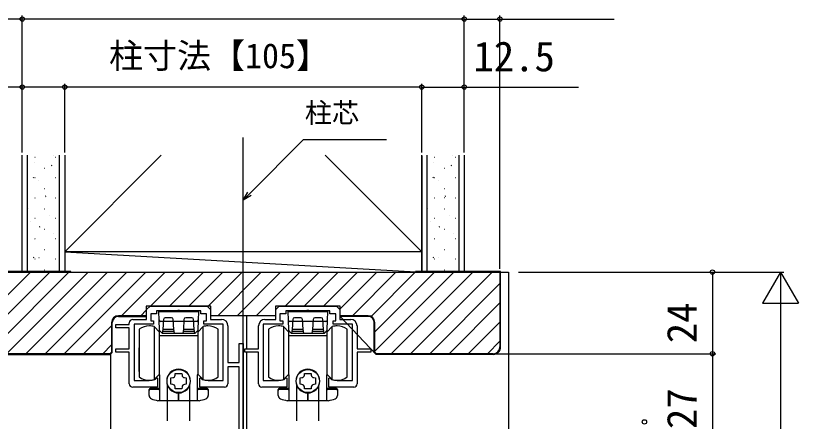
# Model space of a CAD drawing. Units: millimetres, scale not verified. Extents: x -525 to 525, y -783 to 779.
# Drawn here: x -403.9 to -173.8, y 454.9 to 574.1 of the extents above; entities that cross this region are included whole.
import ezdxf
from ezdxf.enums import TextEntityAlignment as Align

# ---------------------------------------------------------------- set-up
doc = ezdxf.new("R2010")
doc.units = ezdxf.units.MM
doc.header["$LTSCALE"] = 4
for name, color, linetype in [('0-3_YKK_11', 7, 'Continuous'), ('0-4_YKK_12', 2, 'Continuous'), ('0-5_YKK_13', 4, 'Continuous'), ('0-7_YKK_D', 6, 'Continuous'), ('0-9_YSS_K', 3, 'Continuous'), ('0-A_YSS_KE', 3, 'Continuous')]:
    doc.layers.add(name, color=color, linetype=linetype)
doc.styles.add('ＭＳ ゴシック', font='')
doc.styles.get('ＭＳ ゴシック').set_extended_font_data('MS Gothic')

msp = doc.modelspace()

# ---------------------------------------------------------------- linework, layer by layer
at = {"layer": '0-3_YKK_11'}
msp.add_line((-337, 477.703), (-337, 448.303), dxfattribs=at)
for points in [[(-369.5, 484.803), (-365.4, 484.803), (-365.4, 487.703), (-364.4, 488.703), (-347.6, 488.703), (-346.6, 487.703), (-346.6, 484.803), (-343.4, 484.803)], [(-330.6, 484.803), (-327.4, 484.803), (-327.4, 487.703), (-326.4, 488.703)], [(-326.4, 488.703), (-309.6, 488.703), (-308.6, 487.703), (-308.6, 484.803), (-305.4, 484.803)], [(-347.35, 466.903), (-342.9, 466.903), (-342.9, 483.403), (-348.6, 483.403), (-348.6, 484.403), (-347.8, 484.403), (-347.8, 486.403), (-349.5, 486.403), (-349.5, 487.303), (-355.542, 487.303), (-355.725, 487.423), (-356.275, 487.423), (-356.458, 487.303), (-362.5, 487.303), (-362.5, 486.403), (-364.2, 486.403), (-364.2, 484.403), (-363.4, 484.403), (-363.4, 483.403), (-369.1, 483.403), (-369.1, 466.903), (-364.65, 466.903)], [(-309.35, 466.903), (-304.9, 466.903), (-304.9, 483.403), (-310.6, 483.403), (-310.6, 484.403), (-309.8, 484.403), (-309.8, 486.403), (-311.5, 486.403), (-311.5, 487.303), (-317.542, 487.303), (-317.725, 487.423), (-318.275, 487.423), (-318.458, 487.303), (-324.5, 487.303), (-324.5, 486.403), (-326.2, 486.403), (-326.2, 484.403), (-325.4, 484.403), (-325.4, 483.403), (-331.1, 483.403), (-331.1, 466.903), (-326.65, 466.903)], [(-370.5, 465.903), (-370.5, 475.203), (-374.5, 475.203), (-374.5, 476.203), (-370.5, 476.203), (-370.5, 482.303), (-374.5, 482.303), (-374.5, 483.303), (-370.5, 483.303), (-370.5, 483.803)], [(-341.5, 482.903), (-341.5, 472.103), (-338.2, 472.103), (-338.2, 477.703), (-337, 477.703)], [(-332.5, 465.903), (-332.5, 475.203), (-336.5, 475.203), (-336.5, 476.203), (-332.5, 476.203), (-332.5, 482.903)], [(-303.5, 482.903), (-303.5, 476.203), (-299.5, 476.203), (-299.5, 475.203), (-303.5, 475.203), (-303.5, 465.903)], [(-338.2, 448.303), (-338.2, 470.903), (-341.5, 470.903), (-341.5, 465.903)], [(-362.965, 467.168), (-362.845, 467.241), (-362.447, 467.639), (-362.2, 467.537), (-362.2, 464.903), (-369.5, 464.903)], [(-342.5, 464.903), (-349.8, 464.903), (-349.8, 467.537), (-349.553, 467.639), (-349.155, 467.241), (-349.035, 467.168)], [(-324.965, 467.168), (-324.845, 467.241), (-324.447, 467.639), (-324.2, 467.537), (-324.2, 464.903), (-331.5, 464.903)], [(-304.5, 464.903), (-311.8, 464.903), (-311.8, 467.537), (-311.553, 467.639), (-311.155, 467.241), (-311.035, 467.168)]]:
    msp.add_lwpolyline(points, dxfattribs=at)
for centre, radius, start, end in [((-369.5, 483.803), 1, 90.00001, 179.99999), ((-343.4, 482.903), 1.9, 0.00001, 89.99999), ((-330.6, 482.903), 1.9, 90.00001, 179.99999), ((-305.4, 482.903), 1.9, 0.00001, 89.99999), ((-369.5, 465.903), 1, 180.00001, 269.99999), ((-364.65, 472.403), 5.5, 270, 287.83761), ((-347.35, 472.403), 5.5, 252.16239, 270), ((-342.5, 465.903), 1, 270.00001, 359.99999), ((-331.5, 465.903), 1, 180.00001, 269.99999), ((-326.65, 472.403), 5.5, 270, 287.83761), ((-309.35, 472.403), 5.5, 252.16239, 270), ((-304.5, 465.903), 1, 270.00001, 359.99999)]:
    msp.add_arc(centre, radius, start, end, dxfattribs=at)
at = {"layer": '0-4_YKK_12'}
for p, q in [((-337, 170.84), (-337, 538.257)), ((-415, 498.703), (-259, 498.703)), ((-259, 498.703), (-259, 329.103)), ((-336, 485.903), (-336, 476.203)), ((-376, 474.903), (-376, 329.103)), ((-336, 475.203), (-336, 329.103))]:
    msp.add_line(p, q, dxfattribs=at)
at = {"layer": '0-5_YKK_13'}
for p, q in [((-361.9, 487.003), (-361.6, 487.303)), ((-361.9, 487.003), (-361.82, 484.703)), ((-356, 487.303), (-361.6, 487.303)), ((-350.4, 487.303), (-356, 487.303)), ((-350.4, 487.303), (-350.1, 487.003)), ((-323.9, 487.003), (-323.6, 487.303)), ((-323.9, 487.003), (-323.82, 484.703)), ((-318, 487.303), (-323.6, 487.303)), ((-312.4, 487.303), (-318, 487.303)), ((-312.4, 487.303), (-312.1, 487.003)), ((-361.82, 484.703), (-361.711, 481.603)), ((-356, 484.203), (-361.319, 484.203)), ((-360.421, 484.825), (-360.6, 481.803)), ((-358.078, 485.303), (-359.922, 485.303)), ((-357.4, 481.803), (-357.579, 484.825)), ((-350.681, 484.203), (-356, 484.203)), ((-354.421, 484.825), (-354.6, 481.803)), ((-352.078, 485.303), (-353.922, 485.303)), ((-351.4, 481.803), (-351.579, 484.825)), ((-350.289, 481.603), (-350.18, 484.703)), ((-323.82, 484.703), (-323.711, 481.603)), ((-318, 484.203), (-323.319, 484.203)), ((-322.421, 484.825), (-322.6, 481.803)), ((-320.078, 485.303), (-321.922, 485.303)), ((-319.4, 481.803), (-319.579, 484.825)), ((-312.681, 484.203), (-318, 484.203)), ((-316.421, 484.825), (-316.6, 481.803)), ((-314.078, 485.303), (-315.922, 485.303)), ((-313.4, 481.803), (-313.579, 484.825)), ((-312.289, 481.603), (-312.18, 484.703)), ((-367.6, 481.904), (-367.6, 474.904)), ((-363.2, 482.704), (-361.6, 481.104)), ((-363.2, 482.704), (-363.2, 467.104)), ((-360.883, 480.803), (-361.711, 481.603)), ((-361.6, 468.704), (-361.6, 481.104)), ((-357.3, 481.303), (-360.7, 481.303)), ((-354.6, 481.803), (-354.8, 480.803)), ((-351.3, 481.303), (-354.7, 481.303)), ((-351.4, 481.803), (-354.6, 481.803)), ((-351.2, 480.803), (-351.4, 481.803)), ((-350.289, 481.603), (-351.117, 480.803)), ((-350.4, 481.104), (-348.8, 482.704)), ((-350.4, 481.104), (-350.4, 468.704)), ((-348.8, 467.104), (-348.8, 482.704)), ((-344.4, 474.904), (-344.4, 481.904)), ((-329.6, 481.904), (-329.6, 474.904)), ((-325.2, 482.704), (-323.6, 481.104)), ((-325.2, 482.704), (-325.2, 467.104)), ((-322.883, 480.803), (-323.711, 481.603)), ((-323.6, 468.704), (-323.6, 481.104)), ((-319.3, 481.303), (-322.7, 481.303)), ((-316.6, 481.803), (-316.8, 480.803)), ((-313.3, 481.303), (-316.7, 481.303)), ((-313.4, 481.803), (-316.6, 481.803)), ((-313.2, 480.803), (-313.4, 481.803)), ((-312.289, 481.603), (-313.117, 480.803)), ((-312.4, 481.104), (-310.8, 482.704)), ((-312.4, 481.104), (-312.4, 468.704)), ((-310.8, 467.104), (-310.8, 482.704)), ((-306.4, 474.904), (-306.4, 481.904)), ((-356, 479.954), (-361.6, 479.954)), ((-356, 480.803), (-354.791, 480.803)), ((-350.4, 479.954), (-356, 479.954)), ((-354.791, 480.803), (-351.117, 480.803)), ((-318, 479.954), (-323.6, 479.954)), ((-318, 480.803), (-316.791, 480.803)), ((-312.4, 479.954), (-318, 479.954)), ((-316.791, 480.803), (-313.117, 480.803)), ((-367.6, 469.503), (-367.6, 476.503)), ((-367.6, 474.904), (-367.6, 467.904)), ((-344.4, 467.904), (-344.4, 474.904)), ((-329.6, 474.904), (-329.6, 467.904)), ((-306.4, 467.904), (-306.4, 474.904)), ((-361.6, 468.704), (-363.2, 467.104)), ((-357.008, 468.449), (-356.97, 468.954)), ((-348.8, 467.104), (-350.4, 468.704)), ((-323.6, 468.704), (-325.2, 467.104)), ((-319.008, 468.449), (-318.97, 468.954)), ((-310.8, 467.104), (-312.4, 468.704)), ((-359.25, 455.004), (-359.25, 465.405)), ((-352.75, 455.004), (-352.75, 465.405)), ((-321.25, 455.004), (-321.25, 465.405)), ((-314.75, 455.004), (-314.75, 465.405)), ((-364.7, 462.422), (-364.7, 464.204)), ((-361.8, 464.504), (-364.4, 464.504)), ((-361.8, 464.204), (-364.4, 464.204)), ((-356, 463.204), (-356, 460.904)), ((-356, 460.904), (-356, 463.204)), ((-347.6, 464.504), (-350.2, 464.504)), ((-347.6, 464.204), (-350.2, 464.204)), ((-347.3, 464.204), (-347.3, 462.422)), ((-326.7, 462.422), (-326.7, 464.204)), ((-323.8, 464.504), (-326.4, 464.504)), ((-323.8, 464.204), (-326.4, 464.204)), ((-318, 463.204), (-318, 460.904)), ((-318, 460.904), (-318, 463.204)), ((-309.6, 464.504), (-312.2, 464.504)), ((-309.6, 464.204), (-312.2, 464.204)), ((-309.3, 464.204), (-309.3, 462.422)), ((-356, 460.904), (-362.078, 460.904)), ((-349.922, 460.904), (-356, 460.904)), ((-318, 460.904), (-324.078, 460.904)), ((-311.922, 460.904), (-318, 460.904))]:
    msp.add_line(p, q, dxfattribs=at)
for points in [[(-350.18, 484.703), (-350.1, 487.003), (-361.9, 487.003)], [(-312.18, 484.703), (-312.1, 487.003), (-323.9, 487.003)], [(-357.2, 480.803), (-357.4, 481.803), (-360.6, 481.803), (-360.8, 480.803)], [(-319.2, 480.803), (-319.4, 481.803), (-322.6, 481.803), (-322.8, 480.803)], [(-360.883, 480.803), (-357.209, 480.803), (-356, 480.803)], [(-322.883, 480.803), (-319.209, 480.803), (-318, 480.803)], [(-361.5, 460.904), (-361.5, 468.504), (-361.8, 468.504)], [(-357.745, 465.695), (-358.25, 465.734), (-358.25, 467.674), (-357.745, 467.712)], [(-356.97, 468.954), (-355.03, 468.954), (-354.992, 468.449)], [(-354.255, 467.712), (-353.75, 467.674), (-353.75, 465.734), (-354.255, 465.695)], [(-350.2, 468.504), (-350.5, 468.504), (-350.5, 460.904)], [(-323.5, 460.904), (-323.5, 468.504), (-323.8, 468.504)], [(-319.745, 465.695), (-320.25, 465.734), (-320.25, 467.674), (-319.745, 467.712)], [(-318.97, 468.954), (-317.03, 468.954), (-316.992, 468.449)], [(-316.255, 467.712), (-315.75, 467.674), (-315.75, 465.734), (-316.255, 465.695)], [(-312.2, 468.504), (-312.5, 468.504), (-312.5, 460.904)], [(-354.992, 464.958), (-355.03, 464.454), (-356.97, 464.454), (-357.008, 464.958)], [(-316.992, 464.958), (-317.03, 464.454), (-318.97, 464.454), (-319.008, 464.958)]]:
    msp.add_lwpolyline(points, dxfattribs=at)
for centre in [(-356, 466.704), (-318, 466.704)]:
    msp.add_circle(centre, 3.4, dxfattribs=at)
for centre, radius, start, end in [((-361.319, 484.703), 0.5, 182, 270), ((-359.922, 484.803), 0.5, 90, 177.4552), ((-358.078, 484.803), 0.5, 2.5448, 90), ((-353.922, 484.803), 0.5, 90, 177.4552), ((-352.078, 484.803), 0.5, 2.5448, 90), ((-350.681, 484.703), 0.5, 270, 358), ((-323.319, 484.703), 0.5, 182, 270), ((-321.922, 484.803), 0.5, 90, 177.4552), ((-320.078, 484.803), 0.5, 2.5448, 90), ((-315.922, 484.803), 0.5, 90, 177.4552), ((-314.078, 484.803), 0.5, 2.5448, 90), ((-312.681, 484.703), 0.5, 270, 358), ((-364.6, 477.904), 5, 90, 126.8699), ((-364.6, 477.904), 5, 73.7398, 90), ((-347.4, 477.904), 5, 90, 106.2602), ((-347.4, 477.904), 5, 53.1301, 90), ((-326.6, 477.904), 5, 90, 126.8699), ((-326.6, 477.904), 5, 73.7398, 90), ((-309.4, 477.904), 5, 90, 106.2602), ((-309.4, 477.904), 5, 53.1301, 90), ((-356, 466.704), 3.5, 90, 270), ((-356, 466.704), 3.5, 270, 90), ((-318, 466.704), 3.5, 90, 270), ((-318, 466.704), 3.5, 270, 90), ((-364.6, 471.904), 5, 233.1301, 270), ((-357.806, 468.51), 0.8, 274.33284, 355.66716), ((-354.194, 468.51), 0.8, 184.33284, 265.66716), ((-347.4, 471.904), 5, 270, 306.8699), ((-326.6, 471.904), 5, 233.1301, 270), ((-319.806, 468.51), 0.8, 274.33284, 355.66716), ((-316.194, 468.51), 0.8, 184.33284, 265.66716), ((-309.4, 471.904), 5, 270, 306.8699), ((-364.6, 471.904), 5, 270, 286.2602), ((-357.806, 464.898), 0.8, 4.33284, 85.66716), ((-354.194, 464.898), 0.8, 94.33284, 175.66716), ((-347.4, 471.904), 5, 253.7398, 270), ((-326.6, 471.904), 5, 270, 286.2602), ((-319.806, 464.898), 0.8, 4.33284, 85.66716), ((-316.194, 464.898), 0.8, 94.33284, 175.66716), ((-309.4, 471.904), 5, 253.7398, 270), ((-364.4, 464.204), 0.3, 90, 180), ((-364.4, 463.904), 0.3, 90, 180), ((-361.8, 464.804), 0.3, 270, 0), ((-361.8, 464.504), 0.3, 270, 0), ((-350.2, 464.804), 0.3, 180, 270), ((-350.2, 464.504), 0.3, 180, 270), ((-347.6, 464.204), 0.3, 0, 90), ((-347.6, 463.904), 0.3, 0, 90), ((-326.4, 464.204), 0.3, 90, 180), ((-326.4, 463.904), 0.3, 90, 180), ((-323.8, 464.804), 0.3, 270, 0), ((-323.8, 464.504), 0.3, 270, 0), ((-312.2, 464.804), 0.3, 180, 270), ((-312.2, 464.504), 0.3, 180, 270), ((-309.6, 464.204), 0.3, 0, 90), ((-309.6, 463.904), 0.3, 0, 90), ((-363.7, 462.422), 1, 180, 251.28667), ((-356, 485.154), 25, 251.28667, 255.93013), ((-356, 485.154), 25, 284.06987, 288.71333), ((-348.3, 462.422), 1, 288.71333, 0), ((-325.7, 462.422), 1, 180, 251.28667), ((-318, 485.154), 25, 251.28667, 255.93013), ((-318, 485.154), 25, 284.06987, 288.71333), ((-310.3, 462.422), 1, 288.71333, 0)]:
    msp.add_arc(centre, radius, start, end, dxfattribs=at)
at = {"layer": '0-7_YKK_D'}
for p, q in [((-402, 533.881), (-402, 574.074)), ((-272, 533.881), (-272, 574.074)), ((-261.5, 499.703), (-261.5, 574.074)), ((-272, 573.074), (-402, 573.074)), ((-402, 534.074), (-402, 554.074)), ((-389.5, 534.074), (-389.5, 554.074)), ((-389.5, 533.881), (-389.5, 554.074)), ((-284.5, 553.074), (-389.5, 553.074)), ((-284.5, 534.074), (-284.5, 554.074)), ((-284.5, 533.881), (-284.5, 554.074)), ((-272, 534.074), (-272, 554.074)), ((-256, 498.703), (-198, 498.703)), ((-255, 498.703), (-178, 498.703)), ((-199, 498.703), (-199, 474.703)), ((-179, 498.703), (-184.25, 489.61)), ((-179, 498.703), (-173.75, 489.61)), ((-179, 498.703), (-179, 480.517)), ((-184.25, 489.61), (-173.75, 489.61)), ((-179, 488.203), (-179, 209.003)), ((-262.5, 474.703), (-198, 474.703)), ((-256, 474.703), (-198, 474.703)), ((-199, 474.703), (-199, 447.703))]:
    msp.add_line(p, q, dxfattribs=at)
for points in [[(-402, 573.074), (-412.5, 573.074), (-446.05, 573.074)], [(-272, 573.074), (-261.5, 573.074), (-227.95, 573.074)], [(-389.5, 553.074), (-402, 553.074), (-435.55, 553.074)], [(-284.5, 553.074), (-272, 553.074), (-238.45, 553.074)], [(-337, 519.868), (-335.197, 521.671), (-319.235, 537.632), (-294.843, 537.632)], [(-334.714, 521.188), (-337, 519.868), (-335.68, 522.154)]]:
    msp.add_lwpolyline(points, dxfattribs=at)
for centre in [(-402, 573.074), (-402, 573.074), (-272, 573.074), (-272, 573.074), (-261.5, 573.074), (-402, 553.074), (-389.5, 553.074), (-389.5, 553.074), (-284.5, 553.074), (-284.5, 553.074), (-272, 553.074), (-199, 498.703), (-199, 474.703), (-199, 474.703), (-219, 454.703)]:
    msp.add_circle(centre, 0.637, dxfattribs=at)
at = {"layer": '0-9_YSS_K'}
for p, q in [((-402, 498.703), (-402, 533.074)), ((-400.5, 533.074), (-400.5, 498.703)), ((-398.29, 532.464), (-398.19, 532.464)), ((-392.931, 532.834), (-392.912, 532.84)), ((-392.21, 532.464), (-392.11, 532.464)), ((-391, 498.703), (-391, 533.074)), ((-389.5, 533.074), (-389.5, 498.703)), ((-389.5, 504.703), (-361.129, 533.074)), ((-284.5, 504.703), (-312.871, 533.074)), ((-284.5, 498.703), (-284.5, 533.074)), ((-283, 533.074), (-283, 498.703)), ((-280.79, 532.464), (-280.69, 532.464)), ((-275.431, 532.834), (-275.412, 532.84)), ((-274.71, 532.464), (-274.61, 532.464)), ((-273.5, 498.703), (-273.5, 533.074)), ((-272, 533.074), (-272, 498.703)), ((-398.417, 530.891), (-398.399, 530.898)), ((-393.346, 530.018), (-393.179, 530.128)), ((-280.917, 530.891), (-280.899, 530.898)), ((-275.846, 530.018), (-275.679, 530.128)), ((-395.44, 529.234), (-395.34, 529.234)), ((-277.94, 529.234), (-277.84, 529.234)), ((-398.725, 526.458), (-398.558, 526.568)), ((-398.29, 526.484), (-398.19, 526.484)), ((-397.22, 525.633), (-397.201, 525.64)), ((-392.21, 526.484), (-392.11, 526.484)), ((-281.225, 526.458), (-281.058, 526.568)), ((-280.79, 526.484), (-280.69, 526.484)), ((-279.72, 525.633), (-279.701, 525.64)), ((-274.71, 526.484), (-274.61, 526.484)), ((-395.44, 523.254), (-395.34, 523.254)), ((-277.94, 523.254), (-277.84, 523.254)), ((-398.29, 520.504), (-398.19, 520.504)), ((-395.268, 520.643), (-395.249, 520.649)), ((-395.115, 521.011), (-394.948, 521.122)), ((-392.21, 520.504), (-392.11, 520.504)), ((-280.79, 520.504), (-280.69, 520.504)), ((-277.768, 520.643), (-277.749, 520.649)), ((-277.615, 521.011), (-277.448, 521.122)), ((-274.71, 520.504), (-274.61, 520.504)), ((-400.494, 517.451), (-400.327, 517.562)), ((-395.44, 517.274), (-395.34, 517.274)), ((-282.994, 517.451), (-282.827, 517.562)), ((-277.94, 517.274), (-277.84, 517.274)), ((-399.556, 513.442), (-399.537, 513.449)), ((-398.29, 514.524), (-398.19, 514.524)), ((-393.976, 515.418), (-393.957, 515.425)), ((-392.21, 514.524), (-392.11, 514.524)), ((-282.056, 513.442), (-282.037, 513.449)), ((-280.79, 514.524), (-280.69, 514.524)), ((-276.476, 515.418), (-276.457, 515.425)), ((-274.71, 514.524), (-274.61, 514.524)), ((-396.884, 512.005), (-396.717, 512.115)), ((-395.44, 511.294), (-395.34, 511.294)), ((-279.384, 512.005), (-279.217, 512.115)), ((-277.94, 511.294), (-277.84, 511.294)), ((-392.778, 510.16), (-392.759, 510.167)), ((-275.278, 510.16), (-275.259, 510.167)), ((-398.29, 508.544), (-398.19, 508.544)), ((-398.264, 508.218), (-398.245, 508.224)), ((-392.21, 508.544), (-392.11, 508.544)), ((-280.79, 508.544), (-280.69, 508.544)), ((-280.764, 508.218), (-280.745, 508.224)), ((-274.71, 508.544), (-274.61, 508.544)), ((-395.44, 505.314), (-395.34, 505.314)), ((-284.5, 504.703), (-389.5, 504.703)), ((-277.94, 505.314), (-277.84, 505.314)), ((-398.653, 502.999), (-398.486, 503.109)), ((-398.29, 502.564), (-398.19, 502.564)), ((-397.066, 502.96), (-397.047, 502.967)), ((-392.21, 502.564), (-392.11, 502.564)), ((-281.153, 502.999), (-280.986, 503.109)), ((-280.79, 502.564), (-280.69, 502.564)), ((-279.566, 502.96), (-279.547, 502.967)), ((-274.71, 502.564), (-274.61, 502.564)), ((-412.5, 485.766), (-399.563, 498.703)), ((-412.5, 480.109), (-393.906, 498.703)), ((-411.783, 475.169), (-388.249, 498.703)), ((-406.592, 474.703), (-382.592, 498.703)), ((-402, 498.703), (-389.5, 498.703)), ((-400.935, 474.703), (-376.935, 498.703)), ((-395.44, 499.334), (-395.34, 499.334)), ((-395.278, 474.703), (-371.278, 498.703)), ((-389.621, 474.703), (-365.621, 498.703)), ((-372.765, 485.903), (-359.965, 498.703)), ((-364.308, 488.703), (-354.308, 498.703)), ((-358.651, 488.703), (-348.651, 498.703)), ((-352.994, 488.703), (-342.994, 498.703)), ((-347.337, 488.703), (-337.337, 498.703)), ((-344.48, 485.903), (-331.68, 498.703)), ((-338.823, 485.903), (-326.023, 498.703)), ((-333.167, 485.903), (-320.367, 498.703)), ((-324.71, 488.703), (-314.71, 498.703)), ((-319.053, 488.703), (-309.053, 498.703)), ((-313.396, 488.703), (-303.396, 498.703)), ((-308.5, 487.942), (-297.739, 498.703)), ((-304.882, 485.903), (-292.082, 498.703)), ((-299.426, 485.702), (-286.426, 498.703)), ((-298.3, 481.172), (-280.769, 498.703)), ((-298.3, 475.515), (-275.112, 498.703)), ((-293.455, 474.703), (-269.455, 498.703)), ((-287.798, 474.703), (-263.798, 498.703)), ((-277.94, 499.334), (-277.84, 499.334)), ((-282.141, 474.703), (-261.5, 495.344)), ((-276.484, 474.703), (-261.5, 489.688)), ((-367.108, 485.903), (-365.5, 487.511)), ((-327.51, 485.903), (-327.5, 485.913)), ((-270.828, 474.703), (-261.5, 484.031)), ((-383.965, 474.703), (-375.7, 482.968)), ((-378.308, 474.703), (-375.7, 477.311)), ((-265.171, 474.703), (-261.5, 478.374))]:
    msp.add_line(p, q, dxfattribs=at)
for points in [[(-389.5, 532.881), (-389.5, 508.703), (-389.5, 498.703)], [(-284.5, 532.881), (-284.5, 508.703), (-284.5, 498.703)], [(-284.5, 504.703), (-389.5, 504.703), (-284.5, 498.703)], [(-389.5, 498.703), (-284.5, 498.703), (-272, 498.703)]]:
    msp.add_lwpolyline(points, dxfattribs=at)
at = {"layer": '0-A_YSS_KE'}
for p, q in [((-387.7, 498.703), (-387.7, 498.903)), ((-286.3, 498.903), (-286.3, 498.703)), ((-261.3, 498.903), (-286.3, 498.903)), ((-261.3, 476.703), (-261.3, 498.903)), ((-373.7, 485.703), (-365.5, 485.703)), ((-365.5, 485.703), (-365.5, 485.903)), ((-308.5, 485.703), (-308.5, 485.903)), ((-300.3, 485.903), (-308.5, 485.903))]:
    msp.add_line(p, q, dxfattribs=at)
for points in [[(-387.7, 498.903), (-412.7, 498.903), (-412.7, 476.703)], [(-412.5, 476.703), (-412.5, 498.703), (-261.5, 498.703), (-261.5, 476.703)], [(-308.5, 485.903), (-308.5, 488.703), (-327.5, 488.703), (-327.5, 485.903), (-346.5, 485.903), (-346.5, 488.703), (-365.5, 488.703), (-365.5, 485.903), (-373.7, 485.903)], [(-300.3, 485.703), (-308.5, 485.703), (-297.883, 474.503)], [(-375.7, 483.903), (-375.7, 475.203), (-376.2, 474.703), (-410.5, 474.703)], [(-410.5, 474.503), (-376.117, 474.503), (-375.5, 475.12), (-375.5, 483.903)], [(-263.5, 474.503), (-297.883, 474.503), (-298.5, 475.12), (-298.5, 483.903)], [(-263.5, 474.703), (-297.8, 474.703), (-298.3, 475.203), (-298.3, 483.903)]]:
    msp.add_lwpolyline(points, dxfattribs=at)
for centre, radius, start, end in [((-373.7, 483.903), 2, 90.00001, 179.99999), ((-373.7, 483.903), 1.8, 90.00001, 179.99999), ((-300.3, 483.903), 2, 0.00001, 89.99999), ((-300.3, 483.903), 1.8, 0.00001, 89.99999), ((-263.5, 476.703), 2, 270.00001, 359.99999), ((-263.5, 476.703), 2.2, 270.00001, 359.99999)]:
    msp.add_arc(centre, radius, start, end, dxfattribs=at)

# ---------------------------------------------------------------- texts
at = {"layer": '0-7_YKK_D', "style": 'ＭＳ ゴシック'}
for s, height, p in [('柱寸法【105】', 7.331, (-376.46, 556.437)), ('12.5', 8.798, (-269.291, 555.074)), ('柱芯', 5.865, (-318.906, 540.841))]:
    msp.add_text(s, height=height, dxfattribs=at).set_placement(p, align=Align.BOTTOM_LEFT)
for s, p in [('24', (-201, 477.805)), ('27', (-201, 452.578))]:
    msp.add_text(s, height=8.798, rotation=90, dxfattribs=at).set_placement(p, align=Align.BOTTOM_LEFT)

doc.saveas('drawing.dxf')
